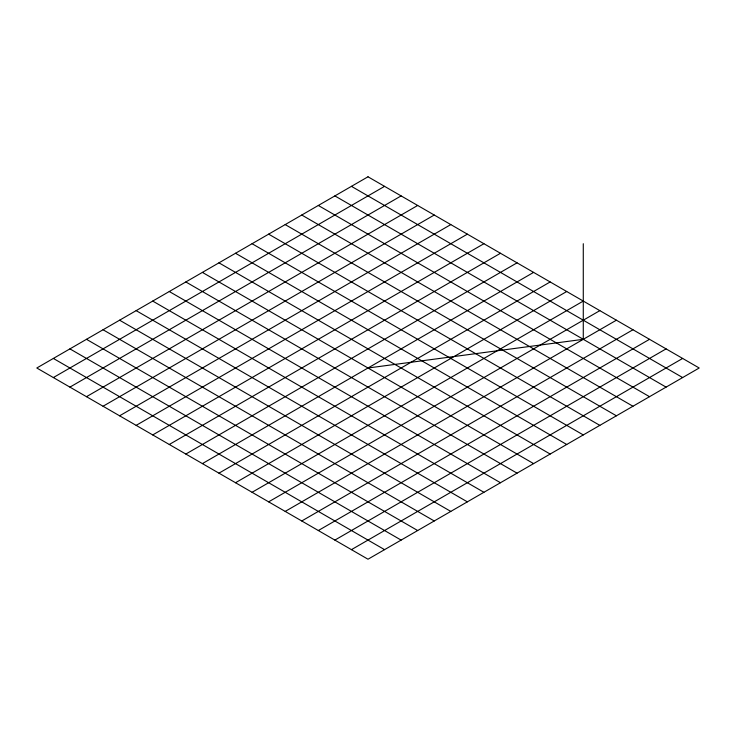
<?xml version="1.0" encoding="UTF-8"?>
<svg xmlns="http://www.w3.org/2000/svg" width="736" height="736" viewBox="0 0 736 736"><rect width="100%" height="100%" fill="white"/><g stroke="black" fill="none" stroke-linecap="round" stroke-linejoin="round"><path stroke-width="1.1" d="M53.36 377.559L384.56 186.346M69.92 387.118L401.12 195.905M86.48 396.686L417.68 205.464M103.04 406.244L434.24 215.022M119.6 415.803L450.8 224.59M136.16 425.362L467.36 234.149M152.72 434.93L483.92 243.708M169.28 444.489L500.48 253.267M185.84 454.048L517.04 262.835M202.4 463.606L533.6 272.394M218.96 473.165L550.16 281.952M235.52 482.733L566.72 291.511M252.08 492.292L583.28 301.07M268.64 501.851L599.84 310.638M285.2 511.41L616.4 320.197M301.76 520.978L632.96 329.756M318.32 530.536L649.52 339.314M334.88 540.095L666.08 348.882M351.44 549.654L682.64 358.441M368 368L583.28 339.314L583.28 243.708M351.44 186.346L682.64 377.559M334.88 195.905L666.08 387.118M318.32 205.464L649.52 396.686M301.76 215.022L632.96 406.244M285.2 224.59L616.4 415.803M268.64 234.149L599.84 425.362M252.08 243.708L583.28 434.93M235.52 253.267L566.72 444.489M218.96 262.835L550.16 454.048M202.4 272.394L533.6 463.606M185.84 281.952L517.04 473.165M169.28 291.511L500.48 482.733M152.72 301.07L483.92 492.292M136.16 310.638L467.36 501.851M119.6 320.197L450.8 511.41M103.04 329.756L434.24 520.978M86.48 339.314L417.68 530.536M69.92 348.882L401.12 540.095M53.36 358.441L384.56 549.654M368 176.787L36.8 368L368 559.213L699.2 368L368 176.787"/></g></svg>
